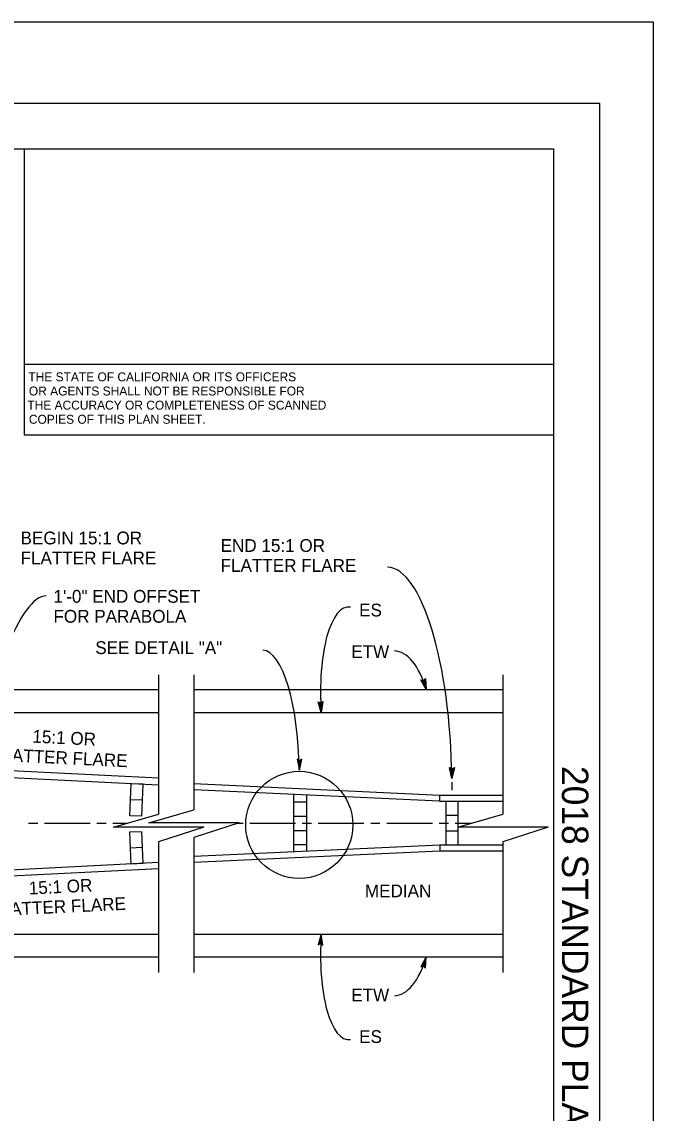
# Model space of a CAD drawing. Extents: x -894 to 866, y -476 to 714.
# Drawn here: x 520 to 866, y 116 to 714 of the extents above; entities that cross this region are included whole.
import ezdxf

# ---------------------------------------------------------------- set-up
doc = ezdxf.new("R2010")
doc.units = 0
for name, color, linetype in [('10 Sheet Format', 7, 'Continuous'), ('56 Stage 3 Anno', 7, 'Continuous'), ('57 Undefined', 7, 'Continuous'), ('60 Nongeo Data', 7, 'Continuous')]:
    doc.layers.add(name, color=color, linetype=linetype)

msp = doc.modelspace()

# ---------------------------------------------------------------- linework, layer by layer
at = {"layer": '10 Sheet Format'}
for p, q in [((836.58, 668.95), (836.58, 668.95)), ((-813.45, 643.96), (811.55, 643.96)), ((521.54, 487.05), (521.54, 643.95)), ((811.55, -406.04), (811.55, 643.96)), ((811.55, 525.88), (521.54, 525.88)), ((811.53, 487.05), (521.54, 487.05))]:
    msp.add_line(p, q, dxfattribs=at)
for points in [[(-894.04, 713.56), (865.96, 713.56), (865.96, -476.44), (-894.04, -476.44)], [(-863.43, 668.96), (836.57, 668.96), (836.57, -431.04), (-863.43, -431.04)], [(-863.43, 668.96), (836.57, 668.96), (836.57, -431.04), (-863.43, -431.04)]]:
    msp.add_lwpolyline(points, close=True, dxfattribs=at)
at = {"layer": '56 Stage 3 Anno'}
for p, q in [((594.94, 355.81), (594.94, 279.55)), ((614.28, 355.81), (614.28, 281.89)), ((741.66, 347.73), (738.65, 353.08)), ((738.65, 353.08), (738.65, 353.08)), ((738.65, 353.08), (740.15, 352.71)), ((741.26, 349.06), (739.06, 352.96)), ((740.86, 350.37), (739.44, 352.9)), ((740.46, 351.7), (739.86, 352.77)), ((740.15, 352.71), (741.2, 353.86)), ((740.37, 352.95), (740.46, 351.7)), ((740.65, 353.22), (740.86, 350.37)), ((740.93, 353.55), (741.26, 349.05)), ((741.2, 353.86), (741.2, 353.86)), ((741.2, 353.86), (741.66, 347.73)), ((783.57, 355.81), (783.57, 279.55)), ((783.57, 355.81), (783.57, 279.55)), ((741.66, 347.73), (741.66, 347.73)), ((684.11, 335.23), (682.37, 341.12)), ((682.37, 341.12), (682.37, 341.12)), ((682.37, 341.12), (683.75, 340.42)), ((684.01, 336.62), (682.74, 340.91)), ((683.75, 340.42), (685.03, 341.31)), ((684.35, 340.81), (683.92, 337.99)), ((684.69, 341.07), (684.02, 336.61)), ((685.03, 341.31), (684.11, 335.23)), ((685.03, 341.31), (685.03, 341.31)), ((683.92, 337.99), (683.1, 340.76)), ((683.83, 339.36), (683.48, 340.55)), ((684.02, 340.61), (683.83, 339.36)), ((684.11, 335.23), (684.11, 335.23)), ((672.15, 308.84), (670.81, 309.62)), ((670.81, 309.62), (670.81, 309.62)), ((670.81, 309.62), (672.22, 303.64)), ((671.16, 309.41), (672.2, 305.02)), ((671.53, 309.18), (672.18, 306.4)), ((671.88, 309.01), (672.16, 307.78)), ((673.48, 309.66), (672.15, 308.84)), ((672.16, 307.78), (672.42, 309)), ((672.18, 306.4), (672.77, 309.23)), ((672.2, 305.03), (673.12, 309.42)), ((672.22, 303.64), (673.48, 309.66)), ((673.48, 309.66), (673.48, 309.66)), ((755.66, 299.15), (754.4, 305.16)), ((754.4, 305.16), (754.4, 305.16)), ((754.4, 305.16), (755.72, 304.35)), ((755.67, 300.54), (754.75, 304.92)), ((757.07, 305.13), (755.66, 299.15)), ((756.71, 304.92), (755.67, 300.53)), ((755.72, 304.35), (757.07, 305.13)), ((757.07, 305.13), (757.07, 305.13)), ((672.22, 303.64), (672.22, 303.64)), ((755.69, 301.91), (755.1, 304.74)), ((755.71, 303.29), (755.46, 304.5)), ((755.66, 299.15), (755.66, 299.15)), ((756.35, 304.69), (755.69, 301.91)), ((756, 304.52), (755.71, 303.29)), ((755.66, 297.02), (755.66, 292.71)), ((589.6, 274.75), (614.28, 281.89)), ((570.26, 272.41), (594.94, 279.55)), ((758.89, 272.41), (783.57, 279.55)), ((619.71, 272.41), (570.26, 272.41)), ((639.05, 274.75), (589.6, 274.75)), ((619.71, 272.41), (594.94, 264.37)), ((639.05, 274.75), (614.28, 266.71)), ((808.34, 272.41), (758.89, 272.41)), ((808.34, 272.41), (783.57, 264.37)), ((594.94, 264.37), (594.94, 192.79)), ((614.28, 266.71), (614.28, 192.79)), ((783.57, 264.37), (783.57, 192.79)), ((684.11, 213.79), (682.37, 207.9)), ((684.01, 212.4), (682.74, 208.11)), ((683.92, 211.04), (683.1, 208.26)), ((683.83, 209.66), (683.48, 208.47)), ((684.02, 208.41), (683.83, 209.66)), ((684.35, 208.21), (683.92, 211.04)), ((684.69, 207.95), (684.02, 212.42)), ((685.03, 207.71), (684.11, 213.79)), ((684.11, 213.79), (684.11, 213.79)), ((682.37, 207.9), (683.75, 208.6)), ((682.37, 207.9), (682.37, 207.9)), ((683.75, 208.6), (685.03, 207.71)), ((685.03, 207.71), (685.03, 207.71)), ((741.66, 201.29), (738.65, 195.94)), ((741.26, 199.96), (739.06, 196.06)), ((740.86, 198.65), (739.44, 196.13)), ((740.46, 197.33), (739.86, 196.25)), ((740.37, 196.07), (740.46, 197.33)), ((740.65, 195.8), (740.86, 198.65)), ((740.93, 195.47), (741.26, 199.97)), ((741.2, 195.16), (741.66, 201.29)), ((741.66, 201.29), (741.66, 201.29)), ((738.65, 195.94), (740.15, 196.32)), ((738.65, 195.94), (738.65, 195.94)), ((740.15, 196.32), (741.2, 195.16)), ((741.2, 195.16), (741.2, 195.16))]:
    msp.add_line(p, q, dxfattribs=at)
for points in [[(528.72, 274.48), (523.72, 274.48)], [(557.47, 274.48), (532.47, 274.48)], [(566.22, 274.48), (561.22, 274.48)], [(577.43, 274.48), (569.97, 274.48)], [(641.22, 274.48), (638.22, 274.48)], [(669.97, 274.48), (644.97, 274.48)], [(678.72, 274.48), (673.72, 274.48)], [(707.47, 274.48), (682.47, 274.48)], [(716.22, 274.48), (711.22, 274.48)], [(744.97, 274.48), (719.97, 274.48)], [(753.72, 274.48), (748.72, 274.48)], [(766.06, 274.48), (757.47, 274.48)]]:
    msp.add_lwpolyline(points, dxfattribs=at)
for centre, major_axis, ratio, start_param, end_param in [((721.72, 300.44), (1.88, -114.44), 0.296326, 1.55462, 3.122787), ((521.74, 339.52), (-12.45, -59.45), 0.296462, 3.191885, 5.326352), ((701.62, 339.01), (2.8, -54.05), 0.327181, 3.069613, 4.765377), ((652.79, 304.58), (1.06, -64.86), 0.296326, 1.55462, 3.122787), ((722.93, 314.67), (-1.29, -54.26), 0.42004, 2.235767, 3.141593), ((701.62, 210.02), (2.8, 54.05), 0.327181, 1.517808, 3.213573), ((722.93, 234.35), (-1.29, 54.26), 0.42004, 3.141593, 4.047419)]:
    msp.add_ellipse(centre, major_axis=major_axis, ratio=ratio, start_param=start_param, end_param=end_param, dxfattribs=at)
at = {"layer": '57 Undefined'}
msp.add_circle((672.04, 273.65), 29.34, dxfattribs=at)
at = {"layer": '60 Nongeo Data'}
for p, q in [((-597.54, 347.73), (594.94, 347.73)), ((614.28, 347.73), (783.57, 347.73)), ((-597.54, 335.23), (594.94, 335.23)), ((614.28, 335.23), (783.57, 335.23)), ((594.94, 295.47), (495.5, 300.36)), ((594.94, 299.19), (498.56, 303.93)), ((579.49, 287.42), (579.86, 296.16)), ((586.48, 295.88), (579.86, 296.16)), ((586.11, 287.14), (586.48, 295.88)), ((749.03, 289.83), (614.28, 296.09)), ((579.14, 278.68), (579.51, 287.42)), ((586.13, 287.14), (579.51, 287.42)), ((585.76, 278.4), (586.13, 287.14)), ((748.93, 286.62), (614.28, 292.77)), ((668.9, 290.38), (668.9, 258.72)), ((676.08, 289.95), (676.08, 259.15)), ((749.04, 286.52), (749.04, 289.8)), ((783.57, 289.8), (749.04, 289.8)), ((668.9, 286.27), (676.08, 286.27)), ((783.57, 286.52), (749.04, 286.52)), ((752.38, 286.52), (752.38, 262.47)), ((758.94, 286.52), (758.94, 262.47)), ((585.76, 278.4), (579.14, 278.68)), ((668.9, 278.46), (676.08, 278.46)), ((758.94, 278.87), (752.38, 278.87)), ((585.58, 269.92), (578.96, 269.64)), ((578.96, 269.64), (579.33, 260.9)), ((585.58, 269.92), (585.95, 261.18)), ((668.9, 270.64), (676.08, 270.64)), ((758.94, 270.12), (752.38, 270.12)), ((579.31, 260.9), (579.68, 252.16)), ((585.95, 261.18), (579.33, 260.9)), ((585.93, 261.18), (586.3, 252.44)), ((749.04, 262.47), (614.28, 256.34)), ((749.04, 259.19), (614.28, 252.97)), ((668.9, 262.83), (676.08, 262.83)), ((749.04, 262.47), (749.04, 259.19)), ((783.57, 262.47), (749.04, 262.47)), ((783.57, 259.19), (749.04, 259.19)), ((594.94, 252.97), (495.48, 247.91)), ((586.3, 252.44), (579.68, 252.16)), ((594.94, 249.5), (495.56, 244.66)), ((-597.54, 213.79), (594.94, 213.79)), ((614.28, 213.79), (783.57, 213.79)), ((-597.54, 201.29), (594.94, 201.29)), ((614.28, 201.29), (783.57, 201.29))]:
    msp.add_line(p, q, dxfattribs=at)

# ---------------------------------------------------------------- texts
at = {"layer": '10 Sheet Format'}
for s, p in [('THE STATE OF CALIFORNIA OR ITS OFFICERS', (523.63, 516.63)), ('OR AGENTS SHALL NOT BE RESPONSIBLE FOR', (523.91, 508.88)), ('THE ACCURACY OR COMPLETENESS OF SCANNED', (523.05, 501.13)), ('COPIES OF THIS PLAN SHEET.', (523.91, 493.38))]:
    msp.add_text(s, height=4.9, dxfattribs=at).set_placement(p)
msp.add_text('2018 STANDARD PLAN A78D1', height=14.5, rotation=270, dxfattribs=at).set_placement((815.95, 305.92))
at = {"layer": '57 Undefined'}
for s, p in [('BEGIN 15:1 OR ', (519.33, 427.32)), ('END 15:1 OR', (628.94, 423.19)), ('FLATTER FLARE', (519.33, 416.39)), ('FLATTER FLARE', (628.94, 412.26)), ('1\'-0" END OFFSET', (537.38, 395.34)), ('ES', (704.85, 387.83)), ('FOR PARABOLA', (537.38, 384.4)), ('SEE DETAIL "A"', (560.27, 367.23)), ('ETW', (700.52, 365.06)), ('MEDIAN', (708.02, 233.98)), ('ETW', (700.52, 176.96)), ('ES', (704.85, 154.19))]:
    msp.add_text(s, height=7, dxfattribs=at).set_placement(p)
for s, rotation, p in [('15:1 OR', 357.18456, (525.69, 318.74)), ('FLATTER FLARE', 357.18456, (503.52, 308.88)), ('15:1 OR', 2.81544, (524.01, 235.47)), ('FLATTER FLARE', 2.81544, (502.92, 223.49))]:
    msp.add_text(s, height=7, rotation=rotation, dxfattribs=at).set_placement(p)

doc.saveas('drawing.dxf')
